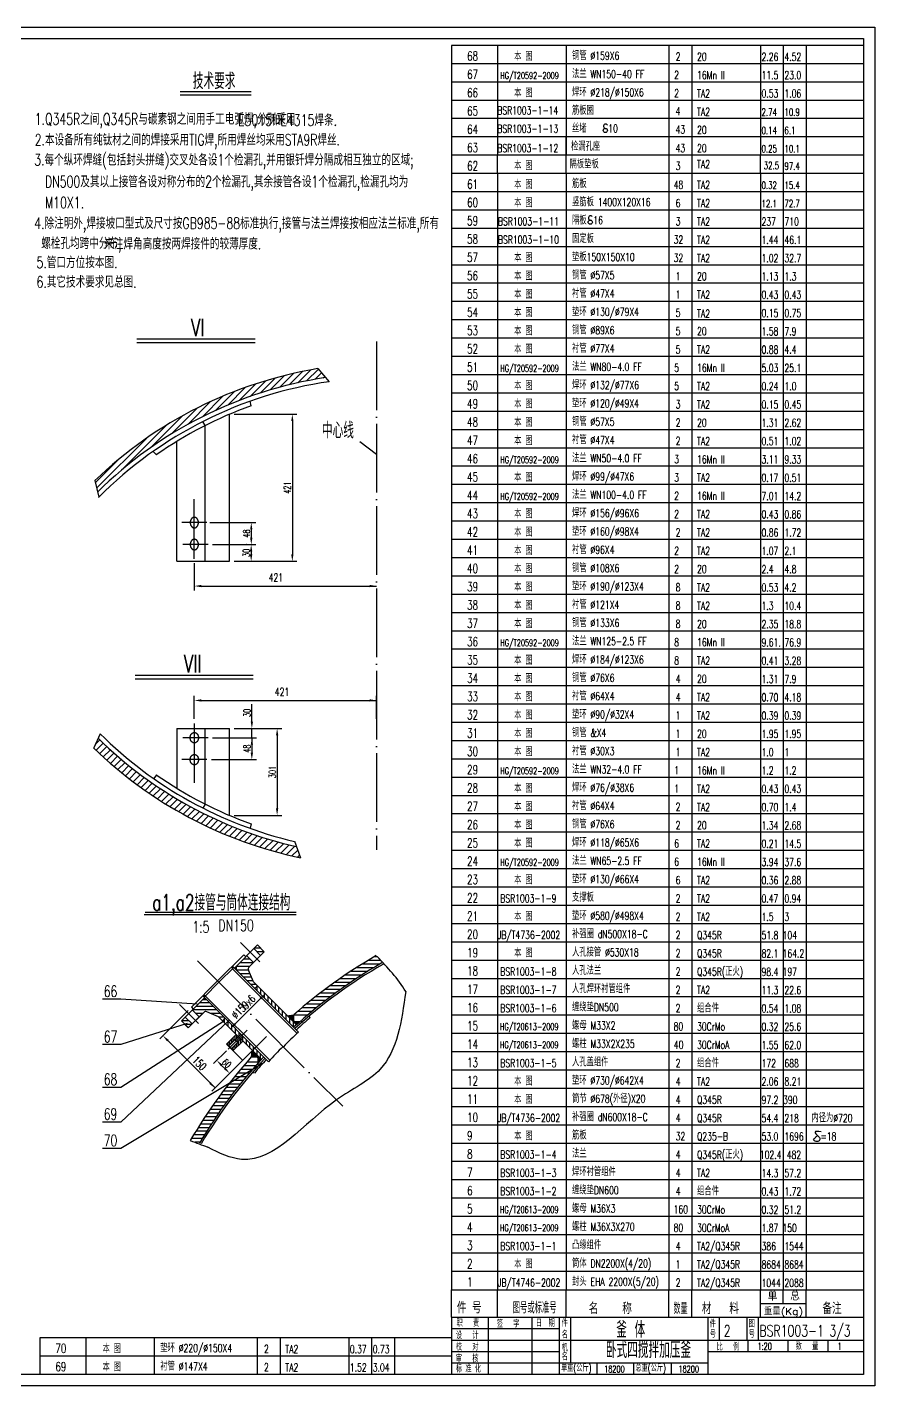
# Model space of a CAD drawing. Extents: x -54047 to 31317, y -2 to 11950.
# Drawn here: x 23905 to 31317, y 7 to 11887 of the extents above; entities that cross this region are included whole.
import ezdxf
from ezdxf.enums import TextEntityAlignment as Align

# ---------------------------------------------------------------- set-up
doc = ezdxf.new("R2010")
doc.units = 0
doc.header["$LTSCALE"] = 20
doc.linetypes.add('DASHDOT-M', pattern=[36, 30, -3, 0, -3])
doc.layers.get('0').update_dxf_attribs({"linetype": 'CONTINUOUS'})
for name, color, linetype in [('1轮廓实线层', 7, 'CONTINUOUS'), ('6文字层', 3, 'CONTINUOUS'), ('图框层', 7, 'CONTINUOUS')]:
    doc.layers.add(name, color=color, linetype=linetype)
doc.styles.add('BIAOZHU', font='ROMANS.shx', dxfattribs={"width": 0.7, "bigfont": 'HLFSD.shx'})
doc.styles.add('HZ', font='ROMANS.shx', dxfattribs={"width": 0.7, "height": 60, "bigfont": 'HLFSD.shx'})
doc.styles.add('PC_TEXTSTYLE', font='romans.shx', dxfattribs={"width": 0.8, "bigfont": 'hzfs.shx'})
doc.styles.add('ROMANS', font='ROMANS', dxfattribs={"width": 0.7, "height": 60})
pattern_1 = [(45, (-42354.121, -277.9224), (-5.9868224, 5.9868224), []), (135, (-42354.121, -277.9224), (-5.9868224, -5.9868224), [])]

# ---------------------------------------------------------------- blocks, each defined once
blk = doc.blocks.new('MLF')
blk.add_line((180, 8), (0, 8))
at = {"color": 4}
for p, q in [((0, 8), (0, 0)), ((20, 8), (20, 0)), ((50, 8), (50, 0)), ((95, 8), (95, 0)), ((105, 8), (105, 0)), ((135, 8), (135, 0)), ((145, 8), (145, 0)), ((155, 8), (155, 0))]:
    blk.add_line(p, q, dxfattribs=at)

msp = doc.modelspace()

# ---------------------------------------------------------------- hatches: boundary and pattern name
at = {"linetype": 'Continuous'}
h = msp.add_hatch(dxfattribs=at)
h.set_pattern_fill('ANSI31', scale=13.3333, style=0)
h.set_pattern_definition([(45, (-54480.67, 13156.484), (-29.934112, 29.934112), [])])
h.paths.add_polyline_path([(24498, 7923), (24520, 7822, -0.158932), (26516, 8823), (26447, 8901, 0.151188)])
h = msp.add_hatch(dxfattribs=at)
h.set_pattern_fill('ANSI31', scale=13.3333, style=0)
h.set_pattern_definition([(45, (-54480.67, 12724.48), (-29.934112, 29.934112), [])])
h.paths.add_polyline_path([(24525, 5670), (24487, 5585, 0.037395), (24910, 5232), (25065, 5232, -0.048405)])
h.paths.add_polyline_path([(25065, 5232), (24910, 5232, 0.103638), (26295, 4625), (26259, 4723, -0.090857)])
h = msp.add_hatch(dxfattribs=at)
h.set_pattern_fill('ANSI31', scale=9.999974, angle=315, style=0)
h.set_pattern_definition([(0, (-752.95, -2736.502), (1e-14, 31.749917), [])])
h.paths.add_polyline_path([(25947, 3770), (25979, 3803), (25920, 3862), (25887, 3830)])
h.paths.add_polyline_path([(25845, 3669), (25884, 3708), (25825, 3767), (25733, 3675), (25733, 3645), (25896, 3482), (25918, 3504), (25884, 3538), (25840, 3642, -0.306678)])
h.paths.add_polyline_path([(25475, 3277), (25579, 3233), (25613, 3199), (25635, 3221), (25473, 3384), (25442, 3384), (25350, 3292), (25409, 3233), (25449, 3272, -0.306678)])
h.paths.add_polyline_path([(25287, 3230), (25255, 3197), (25311, 3142), (25314, 3138), (25347, 3171)])
h = msp.add_hatch(dxfattribs=at)
h.set_pattern_fill('ANSI37', scale=2.66666, style=0)
h.set_pattern_definition(pattern_1)
h.paths.add_polyline_path([(26259, 3163, -0.002509), (26292, 3193), (26242, 3193), (26236, 3199), (26236, 3250), (26181, 3242)])
h = msp.add_hatch(dxfattribs=at)
h.set_pattern_fill('ANSI31', scale=4.999987, angle=-45, style=0)
h.set_pattern_definition([(270, (6323.527, -5712.944), (-15.874959, 2e-15), [])])
h.paths.add_polyline_path([(25790, 3022), (25705, 2937), (25691, 2951), (25747, 3008), (25742, 3013), (25770, 3042)])
h.paths.add_polyline_path([(25753, 3059), (25725, 3030), (25719, 3036), (25663, 2979), (25648, 2993), (25733, 3078)])
h = msp.add_hatch(dxfattribs=at)
h.set_pattern_fill('ANSI37', scale=2.66666, style=0)
h.set_pattern_definition(pattern_1)
h.paths.add_polyline_path([(25916, 2882), (25923, 2876), (25923, 2826, -0.002534), (25953, 2859), (25874, 2937), (25866, 2882)])

# ---------------------------------------------------------------- linework, layer by layer
at = {"color": 7, "linetype": 'Continuous'}
for p, q in [((14517, 11887), (31317, 11887)), ((31317, 11887), (31317, 7)), ((25244, 11295), (25865, 11295)), ((24865, 9129), (25898, 9129)), ((26447, 8901), (26547, 8787)), ((25715, 8502), (26264, 8502)), ((26224, 8442), (26224, 7277)), ((26813, 8265), (26961, 8154)), ((24498, 7923), (24531, 7776)), ((25503, 7555), (25905, 7555)), ((25865, 7495), (25865, 7423)), ((25527, 7363), (25905, 7363)), ((25825, 7363), (25824, 7363)), ((25864, 7303), (25864, 7277)), ((25367, 7199), (25367, 6960)), ((25715, 7217), (26264, 7217)), ((25893, 7217), (25904, 7217)), ((25427, 7000), (26961, 7000)), ((24849, 6188), (25881, 6188)), ((25367, 5838), (25367, 6040)), ((25427, 6000), (26961, 6000)), ((25870, 5814), (25870, 5967)), ((26961, 5838), (26961, 6040)), ((24543, 5709), (24487, 5585)), ((25715, 5754), (25910, 5754)), ((25715, 5754), (26131, 5754)), ((25870, 5674), (25870, 5754)), ((25527, 5674), (25910, 5674)), ((25870, 5674), (25870, 5524)), ((25870, 5614), (25870, 5542)), ((26091, 5694), (26091, 5055)), ((25517, 5482), (25910, 5482)), ((25715, 4995), (26131, 4995)), ((26242, 4768), (26295, 4625)), ((24929, 4129), (26258, 4129)), ((26836, 3696), (26991, 3696)), ((26888, 3728), (26989, 3728)), ((26941, 3760), (26966, 3760)), ((26643, 3569), (26786, 3569)), ((26689, 3601), (26835, 3601)), ((26737, 3633), (26885, 3633)), ((26786, 3664), (26937, 3664)), ((25917, 3460), (25917, 3503)), ((25949, 3429), (25949, 3474)), ((26511, 3474), (26647, 3474)), ((26554, 3506), (26692, 3506)), ((26598, 3537), (26738, 3537)), ((25392, 3344), (24725, 3387)), ((25945, 3393), (25724, 3172)), ((25980, 3397), (25980, 3442)), ((26012, 3365), (26012, 3410)), ((26044, 3333), (26044, 3379)), ((26076, 3302), (26076, 3347)), ((26350, 3347), (26477, 3347)), ((26389, 3379), (26518, 3379)), ((26429, 3410), (26560, 3410)), ((26470, 3442), (26603, 3442)), ((25313, 3289), (25064, 3041)), ((25631, 3180), (25631, 3217)), ((26107, 3270), (26107, 3315)), ((26139, 3238), (26139, 3283)), ((26171, 3206), (26171, 3252)), ((26181, 3242), (26236, 3250)), ((26203, 3175), (26203, 3220)), ((26236, 3199), (26236, 3250)), ((26238, 3252), (26361, 3252)), ((26275, 3283), (26399, 3283)), ((26312, 3315), (26438, 3315)), ((25670, 3202), (24725, 2312)), ((25631, 3199), (24725, 2616)), ((25303, 3176), (24725, 2990)), ((25663, 3149), (25663, 3194)), ((25695, 3117), (25695, 3162)), ((25726, 3085), (25726, 3130)), ((25758, 3064), (25758, 3099)), ((26234, 3143), (26234, 3188)), ((26236, 3199), (26242, 3193)), ((26242, 3193), (26292, 3193)), ((25549, 2612), (25135, 3026)), ((25997, 3060), (25519, 2582)), ((25719, 3036), (25663, 2979)), ((25747, 3008), (25691, 2951)), ((25790, 3022), (25790, 3061)), ((25822, 2990), (25822, 3035)), ((25828, 2992), (25828, 2984)), ((25853, 2958), (25853, 3003)), ((25885, 2926), (25885, 2972)), ((25648, 2937), (25535, 2824)), ((25866, 2882), (25874, 2937)), ((25916, 2882), (25866, 2882)), ((25916, 2882), (25923, 2876)), ((25917, 2895), (25917, 2940)), ((25923, 2876), (25923, 2826)), ((25947, 2864), (25947, 2910)), ((25963, 2825), (24725, 2081)), ((25606, 2809), (25634, 2782)), ((25761, 2824), (25648, 2711)), ((25746, 2744), (25851, 2744)), ((25773, 2775), (25878, 2775)), ((25800, 2807), (25906, 2807)), ((25829, 2840), (25923, 2840)), ((25645, 2617), (25746, 2617)), ((25670, 2648), (25772, 2648)), ((25695, 2680), (25798, 2680)), ((25720, 2712), (25824, 2712)), ((25574, 2521), (25673, 2521)), ((25597, 2553), (25697, 2553)), ((25621, 2585), (25722, 2585)), ((25485, 2394), (25582, 2394)), ((25507, 2426), (25604, 2426)), ((25529, 2458), (25627, 2458)), ((25551, 2490), (25650, 2490)), ((25402, 2267), (25497, 2267)), ((25422, 2299), (25518, 2299)), ((25443, 2331), (25539, 2331)), ((25464, 2363), (25560, 2363)), ((25344, 2172), (25438, 2172)), ((25363, 2204), (25457, 2204)), ((25371, 2140), (25418, 2140)), ((25383, 2236), (25477, 2236)), ((30317, 1487), (30317, 1327)), ((30517, 1487), (30517, 1327)), ((30717, 1487), (30717, 1327)), ((30317, 1327), (30317, 1167)), ((30517, 1327), (30517, 1167)), ((30717, 1327), (30717, 1167)), ((30317, 1167), (30317, 1007)), ((30517, 1167), (30517, 1007)), ((30717, 1167), (30717, 1007)), ((31317, 7), (14517, 7))]:
    msp.add_line(p, q, dxfattribs=at)
at = {"color": 4, "linetype": 'Continuous'}
for p, q in [((15017, 11787), (31217, 11787)), ((31217, 11787), (31217, 107)), ((25244, 11325), (25865, 11325)), ((24865, 9162), (25898, 9162)), ((25865, 8577), (25855, 8616)), ((25675, 7217), (25675, 8502)), ((25463, 7217), (25463, 8404)), ((25214, 7217), (25214, 8265)), ((25214, 7744), (25214, 8265)), ((25035, 8148), (25006, 8176)), ((25214, 7217), (25675, 7217)), ((24849, 6221), (25881, 6221)), ((25214, 5754), (25214, 5232)), ((25463, 5094), (25463, 5754)), ((25463, 5094), (25463, 5754)), ((25463, 5094), (25463, 5754)), ((25675, 4995), (25675, 5754)), ((25035, 5350), (25012, 5317)), ((25865, 4921), (25855, 4882)), ((24938, 4149), (26258, 4149)), ((25920, 3862), (25717, 3660)), ((25845, 3669), (25979, 3803)), ((25947, 3770), (25887, 3830)), ((25979, 3803), (25920, 3862)), ((25799, 3776), (25570, 3547)), ((25816, 3759), (25799, 3776)), ((25884, 3708), (25825, 3767)), ((25712, 3666), (25582, 3535)), ((26278, 3100), (25700, 3677)), ((25700, 3654), (25700, 3677)), ((26266, 3089), (25700, 3654)), ((25729, 3671), (25729, 3649)), ((25733, 3675), (25733, 3645)), ((25884, 3538), (25840, 3642)), ((25570, 3547), (25341, 3318)), ((25452, 3405), (25582, 3535)), ((26259, 3163), (25884, 3538)), ((25918, 3504), (25896, 3482)), ((24725, 3387), (24565, 3387)), ((25457, 3400), (25255, 3197)), ((25463, 3417), (25440, 3417)), ((26016, 2841), (25440, 3417)), ((25442, 3384), (25473, 3384)), ((25446, 3388), (25469, 3388)), ((26026, 2853), (25463, 3417)), ((25347, 3171), (25287, 3230)), ((25449, 3272), (25314, 3138)), ((25325, 3149), (25431, 3255)), ((25341, 3318), (25358, 3301)), ((25409, 3233), (25350, 3292)), ((25579, 3233), (25475, 3277)), ((25953, 2859), (25579, 3233)), ((25635, 3221), (25613, 3199)), ((26380, 3227), (26370, 3239)), ((25255, 3197), (25311, 3142)), ((25255, 3197), (25314, 3138)), ((26310, 3186), (26299, 3198)), ((24725, 2990), (24565, 2990)), ((25733, 3078), (25648, 2993)), ((25789, 2853), (25648, 2993)), ((25668, 2979), (25663, 2979)), ((25722, 3033), (25668, 2979)), ((25668, 2979), (25680, 2968)), ((25745, 3010), (25691, 2957)), ((25790, 3022), (25705, 2937)), ((25719, 3036), (25733, 3022)), ((25776, 3081), (25725, 3030)), ((25747, 3008), (25733, 3022)), ((25793, 3064), (25742, 3013)), ((25691, 2957), (25680, 2968)), ((25691, 2957), (25691, 2951)), ((25891, 2741), (25879, 2752)), ((25932, 2812), (25920, 2823)), ((24725, 2616), (24565, 2616)), ((24725, 2312), (24565, 2312)), ((24725, 2081), (24565, 2081)), ((31217, 107), (15017, 107))]:
    msp.add_line(p, q, dxfattribs=at)
at = {"color": 4}
for p, q in [((28017, 11247), (28017, 11087)), ((30317, 11247), (30317, 11087)), ((30517, 11247), (30517, 11087)), ((30717, 11247), (30717, 11087)), ((28017, 11087), (28017, 10927)), ((30317, 11087), (30317, 10927)), ((30517, 11087), (30517, 10927)), ((30717, 11087), (30717, 10927)), ((28616, 10927), (28616, 10767)), ((29516, 10927), (29516, 10767)), ((29716, 10927), (29716, 10767)), ((27617, 1807), (27617, 1647)), ((27617, 1487), (27617, 1167)), ((28017, 1487), (28017, 1327)), ((28617, 1487), (28617, 1327)), ((29517, 1487), (29517, 1327)), ((29717, 1487), (29717, 1327)), ((28017, 1327), (28017, 1167)), ((28617, 1327), (28617, 1167)), ((29517, 1327), (29517, 1167)), ((29717, 1327), (29717, 1167)), ((27617, 1167), (27617, 1007)), ((28017, 1167), (28017, 1007)), ((28617, 1167), (28617, 1007)), ((29517, 1167), (29517, 1007)), ((29717, 1167), (29717, 1007)), ((27617, 1007), (27617, 847)), ((28017, 1007), (28017, 847)), ((28617, 1007), (28617, 847)), ((29517, 1007), (29517, 847)), ((29717, 1007), (29717, 847)), ((30317, 1007), (30317, 847)), ((30517, 1007), (30517, 847)), ((30717, 1007), (30717, 847)), ((27617, 847), (31217, 847)), ((27617, 847), (31217, 847)), ((27617, 607), (27617, 847)), ((28017, 607), (28017, 847)), ((28617, 607), (28617, 847)), ((29517, 607), (29517, 847)), ((29717, 607), (29717, 847)), ((30317, 607), (30317, 847)), ((30517, 727), (30517, 847)), ((30717, 607), (30717, 847))]:
    msp.add_line(p, q, dxfattribs=at)
for p, q in [((31217, 10767), (27617, 10767)), ((31217, 1487), (27617, 1487)), ((31217, 1327), (27617, 1327)), ((31217, 1167), (27617, 1167)), ((31217, 1007), (27617, 1007)), ((30317, 727), (30717, 727))]:
    msp.add_line(p, q)
at = {"color": 1, "linetype": 'DASHDOT-M'}
for p, q in [((26961, 9138), (26961, 4693)), ((25367, 7239), (25367, 7759)), ((25477, 7555), (25257, 7555)), ((25487, 7363), (25267, 7363)), ((25367, 5798), (25367, 5279)), ((25487, 5674), (25267, 5674)), ((25477, 5482), (25257, 5482)), ((25941, 3714), (25772, 3882)), ((25395, 3722), (26666, 2451)), ((25403, 3176), (25238, 3342)), ((25829, 3118), (25663, 2951))]:
    msp.add_line(p, q, dxfattribs=at)
at = {"color": 4, "linetype": 'DASHDOT-M'}
for p, q in [((25463, 8404), (25442, 8438)), ((25214, 5754), (25675, 5754)), ((25463, 5094), (25442, 5059))]:
    msp.add_line(p, q, dxfattribs=at)
at = {"color": 7, "linetype": 'Continuous'}
for centre in [(28961, 10984), (28829, 10182)]:
    msp.add_circle(centre, 18.3, dxfattribs=at)
for centre in [(28963, 11021), (28831, 10219)]:
    msp.add_arc(centre, 18.3, 29.4183, 263.3046, dxfattribs=at)
at = {"color": 4, "linetype": 'Continuous'}
for centre, radius, start, end in [((27052, 5263), 3688, 99.4486, 133.8379), ((27052, 5263), 3600, 98.5748, 134.6973), ((27052, 5263), 3560, 98.1604, 135.1048), ((27052, 5263), 3520, 109.7228, 124.9698), ((27052, 8234), 3560, 225.1734, 256.8413), ((27052, 8234), 3688, 225.9186, 258.1525), ((27052, 8234), 3600, 225.4124, 257.2632), ((27052, 8234), 3520, 235.0302, 250.2772), ((29211, -121), 4496, 120.0724, 131.4362), ((29211, -121), 4416, 119.9617, 132.366), ((29211, -121), 4400, 119.9429, 132.3564), ((25862, 3652), 24, 135, 203.1986), ((25466, 3255), 24, 66.8014, 135), ((29227, -108), 4384, 130.4819, 132.5914), ((28213, 967), 2880, 132.221, 135.8831), ((29231, -115), 4368, 134.9969, 137.4111), ((29211, -121), 4496, 138.087, 149.6288), ((29211, -121), 4416, 137.1421, 149.3767), ((29211, -121), 4400, 137.1499, 149.3246), ((29226, -105), 4384, 137.4357, 139.5118)]:
    msp.add_arc(centre, radius, start, end, dxfattribs=at)
at = {"color": 4, "linetype": 'DASHDOT-M', "extrusion": (0, 0, -1)}
for centre in [(25367, 7555), (25367, 7363)]:
    msp.add_ellipse(centre, major_axis=(0, -46), ratio=0.782609, dxfattribs=at)
at = {"color": 4, "linetype": 'DASHDOT-M'}
for centre in [(25367, 5674), (25367, 5482)]:
    msp.add_ellipse(centre, major_axis=(0, 46), ratio=0.782609, dxfattribs=at)
at = {"color": 7, "linetype": 'Continuous'}
for points in [[(27216, 3454), (27147, 3569), (27057, 3664), (26966, 3760)], [(25332, 2152), (25383, 2132), (25433, 2113), (25484, 2094)]]:
    msp.add_open_spline(points, degree=3, dxfattribs=at)
msp.add_open_spline([(27216, 3454), (27179, 3196), (27119, 2769), (26440, 2467), (25993, 1852), (25585, 2041), (25484, 2094)], degree=3, knots=[0, 0, 0, 0, 535.525531, 886.191094, 1620.196911, 1859.564235, 1859.564235, 1859.564235, 1859.564235], dxfattribs=at)
msp.add_spline([(30847, 2228), (30795, 2225), (30815, 2196), (30837, 2171), (30830, 2150), (30803, 2143), (30782, 2159), (30795, 2176), (30815, 2196)], degree=3, dxfattribs=at)
for points in [[(26214, 8442), (26234, 8442), (26224, 8502)], [(25855, 7495), (25875, 7495), (25865, 7555)], [(25855, 7423), (25875, 7423), (25865, 7363)], [(25854, 7303), (25874, 7303), (25864, 7363)], [(25854, 7277), (25874, 7277), (25864, 7217)], [(26214, 7277), (26234, 7277), (26224, 7217)], [(25427, 7010), (25427, 6990), (25367, 7000)], [(26901, 7010), (26901, 6990), (26961, 7000)], [(25427, 6010), (25427, 5990), (25367, 6000)], [(26901, 6010), (26901, 5990), (26961, 6000)], [(25860, 5814), (25880, 5814), (25870, 5754)], [(26081, 5694), (26101, 5694), (26091, 5754)], [(25860, 5614), (25880, 5614), (25870, 5674)], [(25860, 5614), (25880, 5614), (25870, 5674)], [(25860, 5542), (25880, 5542), (25870, 5482)], [(26081, 5055), (26101, 5055), (26091, 4995)], [(25938, 3400), (25952, 3386), (25987, 3435)], [(25717, 3179), (25731, 3165), (25682, 3130)], [(25142, 3033), (25128, 3019), (25092, 3069)], [(25613, 2816), (25599, 2802), (25563, 2852)], [(25641, 2789), (25627, 2775), (25676, 2739)], [(25512, 2660), (25498, 2646), (25548, 2611)]]:
    msp.add_solid(points, dxfattribs=at)
at = {"layer": '1轮廓实线层', "color": 4, "linetype": 'Continuous', "ltscale": 5}
msp.add_line((27617, 607), (31217, 607), dxfattribs=at)
msp.add_line((27617, 607), (31217, 607), dxfattribs=at)
at = {"layer": '1轮廓实线层', "ltscale": 5}
for p, q in [((27617, 507), (28557, 507)), ((27617, 407), (31217, 407)), ((27617, 307), (28557, 307)), ((29857, 307), (31217, 307)), ((27617, 207), (29857, 207))]:
    msp.add_line(p, q, dxfattribs=at)
at = {"layer": '图框层', "color": 4, "linetype": 'Continuous', "ltscale": 5}
msp.add_line((27617, 607), (27617, 107), dxfattribs=at)
at = {"layer": '图框层', "color": 7, "ltscale": 5}
for p, q in [((27937, 607), (27937, 107)), ((28317, 607), (28317, 107)), ((28557, 607), (28557, 107)), ((28657, 607), (28657, 207)), ((29857, 607), (29857, 107)), ((29957, 607), (29957, 407)), ((30197, 607), (30197, 407)), ((30297, 607), (30297, 407)), ((30207, 407), (30207, 307)), ((30557, 407), (30557, 307)), ((30907, 407), (30907, 307)), ((28887, 207), (28887, 107)), ((29207, 207), (29207, 107)), ((29537, 207), (29537, 107))]:
    msp.add_line(p, q, dxfattribs=at)

# ---------------------------------------------------------------- block references
at = {"color": 4, "linetype": 'Continuous', "xscale": 19.99995, "yscale": 19.99995, "zscale": 19.99995}
for p in [(27617, 11567), (27617, 11407), (27617, 11247), (27617, 11087), (27617, 10927), (27617, 10767), (27616, 10607), (27617, 10447), (27617, 10287), (27617, 10127), (27617, 9967), (27617, 9967), (27617, 9807), (27617, 9647), (27617, 9487), (27617, 9327), (27617, 9167), (27617, 9007), (27617, 8847), (27617, 8687), (27617, 8527), (27617, 8367), (27617, 8207), (27617, 8047), (27617, 7887), (27617, 7727), (27617, 7567), (27617, 7407), (27617, 7247), (27617, 7087), (27617, 6927), (27617, 6767), (27617, 6607), (27617, 6447), (27617, 6287), (27617, 6127), (27617, 5967), (27617, 5807), (27617, 5647), (27617, 5487), (27617, 5327), (27617, 5167), (27617, 5007), (27617, 4847), (27617, 4687), (27617, 4527), (27617, 4367), (27617, 4207), (27617, 4047), (27617, 3887), (27617, 3727), (27617, 3567), (27617, 3407), (27617, 3247), (27617, 3087), (27617, 2927), (27617, 2767), (27617, 2607), (27617, 2447), (27617, 2287), (27617, 2127), (27617, 1967), (27617, 1807), (27617, 1647), (27617, 1487), (24017, 267), (24017, 107)]:
    msp.add_blockref('MLF', p, dxfattribs=at)

# ---------------------------------------------------------------- texts
at = {"color": 7, "linetype": 'Continuous', "width": 0.7}
for s, height, style, p in [('68', 80, 'HZ', (27752, 11594)), ('本 图', 70, 'HZ', (28164, 11594)), ('钢管 %%C159X6', 70, 'HZ', (28670, 11602)), ('2', 70, 'HZ', (29576, 11594)), ('20', 70, 'HZ', (29763, 11593)), ('2.26', 70, 'HZ', (30327, 11592)), ('4.52', 70, 'HZ', (30527, 11592)), ('67', 80, 'HZ', (27752, 11434)), ('HG/T20592-2009', 59.5, 'HZ', (28042, 11434)), ('法兰 WN150-40 FF', 70, 'HZ', (28670, 11442)), ('2', 70, 'HZ', (29563, 11434)), ('16Mn II', 70, 'HZ', (29763, 11433)), ('11.5', 70, 'HZ', (30327, 11432)), ('23.0', 70, 'HZ', (30527, 11432)), ('66', 80, 'HZ', (27752, 11274)), ('本 图', 70, 'HZ', (28164, 11274)), ('焊环 %%C218/%%C150X6', 70, 'HZ', (28670, 11282)), ('2', 70, 'HZ', (29563, 11274)), ('TA2', 70, 'HZ', (29763, 11273)), ('0.53', 70, 'HZ', (30327, 11272)), ('1.06', 70, 'HZ', (30527, 11272)), ('65', 80, 'HZ', (27752, 11114)), ('BSR1003-1-14', 70, 'HZ', (28016, 11124)), ('筋板圈', 70, 'HZ', (28669, 11122)), ('4', 70, 'HZ', (29575, 11118)), ('TA2', 70, 'HZ', (29763, 11113)), ('2.74', 64, 'ROMANS', (30327, 11112)), ('10.9', 64, 'ROMANS', (30527, 11112)), ('1.Q345R之间,Q345R与碳素钢之间用手工电弧焊,分别采用', 100, 'HZ', (23971, 11034)), ('E5015', 100, 'HZ', (25749, 11024)), ('  和E4315焊条.', 100, 'HZ', (25940, 11024)), ('2.本设备所有纯钛材之间的焊接采用TIG焊,所用焊丝均采用STA9R焊丝.', 100, 'HZ', (23971, 10852)), ('64', 80, 'HZ', (27752, 10954)), ('BSR1003-1-13', 70, 'HZ', (28016, 10964)), ('丝堵', 70, 'HZ', (28669, 10966)), ('10', 70, 'HZ', (28987, 10966)), ('43', 70, 'HZ', (29575, 10958)), ('20', 70, 'HZ', (29763, 10953)), ('0.14', 64, 'ROMANS', (30327, 10952)), ('6.1', 64, 'ROMANS', (30527, 10952)), ('63', 80, 'HZ', (27752, 10794)), ('BSR1003-1-12', 70, 'HZ', (28016, 10794)), ('检漏孔座', 70, 'HZ', (28661, 10808)), ('43', 70, 'HZ', (29575, 10794)), ('20', 70, 'HZ', (29763, 10793)), ('0.25', 64, 'ROMANS', (30327, 10792)), ('10.1', 64, 'ROMANS', (30527, 10792)), ('3.每个纵环焊缝(包括封头拼缝)交叉处各设1个检漏孔,并用银钎焊分隔成相互独立的区域;', 100, 'HZ', (23967, 10677)), ('62', 80, 'HZ', (27752, 10634)), ('本 图', 70, 'HZ', (28164, 10638)), ('隔板垫板', 70, 'HZ', (28648, 10653)), ('3', 70, 'HZ', (29576, 10638)), ('TA2', 70, 'HZ', (29763, 10654)), ('32.5', 64, 'ROMANS', (30346, 10645)), ('97.4', 64, 'ROMANS', (30527, 10640)), ('DN500及其以上接管各设对称分布的2个检漏孔,其余接管各设1个检漏孔,检漏孔均为', 100, 'HZ', (24061, 10486)), ('61', 80, 'HZ', (27752, 10474)), ('本 图', 70, 'HZ', (28164, 10474)), ('筋板', 70, 'HZ', (28670, 10482)), ('48', 70, 'HZ', (29558, 10474)), ('TA2', 70, 'HZ', (29763, 10473)), ('0.32', 64, 'ROMANS', (30327, 10472)), ('15.4', 64, 'ROMANS', (30527, 10472)), ('M10X1.', 100, 'HZ', (24061, 10303)), ('60', 80, 'HZ', (27752, 10314)), ('本 图', 70, 'HZ', (28164, 10314)), ('竖筋板 1400X120X16', 70, 'HZ', (28670, 10322)), ('6', 70, 'HZ', (29576, 10314)), ('TA2', 70, 'HZ', (29763, 10313)), ('12.1', 64, 'ROMANS', (30327, 10312)), ('72.7', 64, 'ROMANS', (30527, 10312)), (' 4.除注明外,焊接坡口型式及尺寸按GB985-88标准执行,接管与法兰焊接按相应法兰标准,所有', 100, 'HZ', (23919, 10123)), ('59', 80, 'HZ', (27752, 10154)), ('BSR1003-1-11', 70, 'HZ', (28022, 10154)), ('隔板', 70, 'HZ', (28670, 10162)), ('16', 70, 'HZ', (28856, 10164)), ('3', 70, 'HZ', (29576, 10154)), ('TA2', 70, 'HZ', (29763, 10153)), ('237', 70, 'HZ', (30327, 10152)), ('710', 70, 'HZ', (30527, 10152)), ('   螺栓孔均跨中分布,', 100, 'HZ', (23872, 9948)), ('未注焊角高度按两焊接件的较薄厚度.', 100, 'HZ', (24579, 9943)), ('58', 80, 'HZ', (27752, 9994)), ('BSR1003-1-10', 70, 'HZ', (28022, 9994)), ('固定板', 70, 'HZ', (28670, 10002)), ('32', 70, 'HZ', (29558, 9994)), ('TA2', 70, 'HZ', (29763, 9993)), ('1.44', 70, 'HZ', (30327, 9992)), ('46.1', 70, 'HZ', (30527, 9992)), ('5.管口方位按本图.', 100, 'HZ', (23987, 9780)), ('57', 80, 'HZ', (27752, 9834)), ('本 图', 70, 'HZ', (28164, 9834)), ('垫板150X150X10', 70, 'HZ', (28670, 9842)), ('32', 70, 'HZ', (29558, 9834)), ('TA2', 70, 'HZ', (29763, 9833)), ('1.02', 70, 'HZ', (30327, 9832)), ('32.7', 70, 'HZ', (30527, 9832)), ('56', 80, 'HZ', (27752, 9674)), ('本 图', 70, 'HZ', (28164, 9674)), ('钢管 %%C57X5', 70, 'HZ', (28670, 9682)), ('1', 70, 'HZ', (29576, 9674)), ('20', 70, 'HZ', (29763, 9673)), ('1.13', 70, 'HZ', (30327, 9672)), ('1.3', 70, 'HZ', (30527, 9672)), ('6.其它技术要求见总图.', 100, 'HZ', (23987, 9610)), ('55', 80, 'HZ', (27752, 9514)), ('本 图', 70, 'HZ', (28164, 9514)), ('衬管 %%C47X4', 70, 'HZ', (28670, 9522)), ('1', 70, 'HZ', (29576, 9514)), ('TA2', 70, 'HZ', (29763, 9513)), ('0.43', 70, 'HZ', (30327, 9512)), ('0.43', 70, 'HZ', (30527, 9512)), ('54', 80, 'HZ', (27752, 9354)), ('本 图', 70, 'HZ', (28164, 9354)), ('垫环 %%C130/%%C79X4', 70, 'HZ', (28670, 9362)), ('5', 70, 'HZ', (29576, 9354)), ('TA2', 70, 'HZ', (29763, 9347)), ('0.15', 70, 'HZ', (30327, 9352)), ('0.75', 70, 'HZ', (30527, 9352)), ('53', 80, 'HZ', (27752, 9194)), ('本 图', 70, 'HZ', (28164, 9194)), ('钢管 %%C89X6', 70, 'HZ', (28670, 9202)), ('5', 70, 'HZ', (29576, 9194)), ('20', 70, 'HZ', (29763, 9193)), ('1.58', 70, 'HZ', (30327, 9192)), ('7.9', 70, 'HZ', (30527, 9192)), ('52', 80, 'HZ', (27752, 9034)), ('本 图', 70, 'HZ', (28164, 9034)), ('衬管 %%C77X4', 70, 'HZ', (28670, 9042)), ('5', 70, 'HZ', (29576, 9034)), ('TA2', 70, 'HZ', (29763, 9033)), ('0.88', 70, 'HZ', (30327, 9032)), ('4.4', 70, 'HZ', (30527, 9032)), ('51', 80, 'HZ', (27752, 8874)), ('HG/T20592-2009', 59.5, 'HZ', (28042, 8874)), ('法兰 WN80-4.0 FF', 70, 'HZ', (28670, 8882)), ('5', 70, 'HZ', (29563, 8874)), ('16Mn II', 70, 'HZ', (29763, 8873)), ('5.03', 70, 'HZ', (30327, 8872)), ('25.1', 70, 'HZ', (30527, 8872)), ('50', 80, 'HZ', (27752, 8714)), ('本 图', 70, 'HZ', (28164, 8714)), ('焊环 %%C132/%%C77X6', 70, 'HZ', (28670, 8722)), ('5', 70, 'HZ', (29563, 8714)), ('TA2', 70, 'HZ', (29763, 8713)), ('0.24', 70, 'HZ', (30327, 8712)), ('1.0', 70, 'HZ', (30527, 8712)), ('49', 80, 'HZ', (27752, 8554)), ('本 图', 70, 'HZ', (28164, 8554)), ('垫环 %%C120/%%C49X4', 70, 'HZ', (28670, 8562)), ('3', 70, 'HZ', (29576, 8554)), ('TA2', 70, 'HZ', (29763, 8553)), ('0.15', 70, 'HZ', (30327, 8552)), ('0.45', 70, 'HZ', (30527, 8552)), ('中心线', 140, 'HZ', (26483, 8291)), ('48', 80, 'HZ', (27752, 8394)), ('本 图', 70, 'HZ', (28164, 8394)), ('钢管 %%C57X5', 70, 'HZ', (28670, 8402)), ('2', 70, 'HZ', (29576, 8394)), ('20', 70, 'HZ', (29763, 8393)), ('1.31', 70, 'HZ', (30327, 8392)), ('2.62', 70, 'HZ', (30527, 8392)), ('衬管 %%C47X4', 70, 'HZ', (28670, 8242)), ('47', 80, 'HZ', (27752, 8234)), ('本 图', 70, 'HZ', (28164, 8234)), ('2', 70, 'HZ', (29576, 8234)), ('TA2', 70, 'HZ', (29763, 8233)), ('0.51', 70, 'HZ', (30327, 8232)), ('1.02', 70, 'HZ', (30527, 8232)), ('46', 80, 'HZ', (27752, 8074)), ('HG/T20592-2009', 59.5, 'HZ', (28042, 8074)), ('法兰 WN50-4.0 FF', 70, 'HZ', (28670, 8082)), ('3', 70, 'HZ', (29563, 8074)), ('16Mn II', 70, 'HZ', (29763, 8073)), ('3.11', 70, 'HZ', (30327, 8072)), ('9.33', 70, 'HZ', (30527, 8072)), ('45', 80, 'HZ', (27752, 7914)), ('本 图', 70, 'HZ', (28164, 7914)), ('焊环 %%C99/%%C47X6', 70, 'HZ', (28670, 7922)), ('3', 70, 'HZ', (29563, 7914)), ('TA2', 70, 'HZ', (29763, 7913)), ('0.17', 70, 'HZ', (30327, 7912)), ('0.51', 70, 'HZ', (30527, 7912)), ('44', 80, 'HZ', (27752, 7754)), ('HG/T20592-2009', 59.5, 'HZ', (28042, 7754)), ('法兰 WN100-4.0 FF', 70, 'HZ', (28670, 7762)), ('2', 70, 'HZ', (29563, 7754)), ('16Mn II', 70, 'HZ', (29763, 7753)), ('7.01', 70, 'HZ', (30327, 7752)), ('14.2', 70, 'HZ', (30527, 7752)), ('43', 80, 'HZ', (27752, 7594)), ('本 图', 70, 'HZ', (28164, 7594)), ('焊环 %%C156/%%C96X6', 70, 'HZ', (28670, 7602)), ('2', 70, 'HZ', (29563, 7594)), ('TA2', 70, 'HZ', (29763, 7593)), ('0.43', 70, 'HZ', (30327, 7592)), ('0.86', 70, 'HZ', (30527, 7592)), ('42', 80, 'HZ', (27752, 7434)), ('本 图', 70, 'HZ', (28164, 7434)), ('垫环 %%C160/%%C98X4', 70, 'HZ', (28670, 7442)), ('2', 70, 'HZ', (29576, 7434)), ('TA2', 70, 'HZ', (29763, 7433)), ('0.86', 70, 'HZ', (30327, 7432)), ('1.72', 70, 'HZ', (30527, 7432)), ('41', 80, 'HZ', (27752, 7274)), ('本 图', 70, 'HZ', (28164, 7274)), ('衬管 %%C96X4', 70, 'HZ', (28670, 7282)), ('2', 70, 'HZ', (29563, 7274)), ('TA2', 70, 'HZ', (29763, 7273)), ('1.07', 70, 'HZ', (30327, 7272)), ('2.1', 70, 'HZ', (30527, 7272)), ('40', 80, 'HZ', (27752, 7114)), ('本 图', 70, 'HZ', (28164, 7114)), ('钢管 %%C108X6', 70, 'HZ', (28670, 7122)), ('2', 70, 'HZ', (29563, 7114)), ('20', 70, 'HZ', (29763, 7113)), ('2.4', 70, 'HZ', (30327, 7112)), ('4.8', 70, 'HZ', (30527, 7112)), ('39', 80, 'HZ', (27752, 6954)), ('本 图', 70, 'HZ', (28164, 6954)), ('垫环 %%C190/%%C123X4', 70, 'HZ', (28670, 6962)), ('8', 70, 'HZ', (29576, 6954)), ('TA2', 70, 'HZ', (29763, 6953)), ('0.53', 70, 'HZ', (30327, 6952)), ('4.2', 70, 'HZ', (30527, 6952)), ('38', 80, 'HZ', (27752, 6794)), ('本 图', 70, 'HZ', (28164, 6794)), ('衬管 %%C121X4', 70, 'HZ', (28670, 6802)), ('8', 70, 'HZ', (29576, 6794)), ('TA2', 70, 'HZ', (29763, 6793)), ('1.3', 70, 'HZ', (30327, 6792)), ('10.4', 70, 'HZ', (30527, 6792)), ('37', 80, 'HZ', (27752, 6634)), ('本 图', 70, 'HZ', (28164, 6634)), ('钢管 %%C133X6', 70, 'HZ', (28670, 6642)), ('8', 70, 'HZ', (29576, 6634)), ('20', 70, 'HZ', (29763, 6633)), ('2.35', 70, 'HZ', (30327, 6632)), ('18.8', 70, 'HZ', (30527, 6632)), ('36', 80, 'HZ', (27752, 6474)), ('HG/T20592-2009', 59.5, 'HZ', (28042, 6474)), ('法兰 WN125-2.5 FF', 70, 'HZ', (28670, 6482)), ('8', 70, 'HZ', (29563, 6474)), ('16Mn II', 70, 'HZ', (29763, 6473)), ('9.61.', 70, 'HZ', (30327, 6472)), ('76.9', 70, 'HZ', (30527, 6472)), ('35', 80, 'HZ', (27752, 6314)), ('本 图', 70, 'HZ', (28164, 6314)), ('焊环 %%C184/%%C123X6', 70, 'HZ', (28670, 6322)), ('8', 70, 'HZ', (29563, 6314)), ('TA2', 70, 'HZ', (29763, 6313)), ('0.41', 70, 'HZ', (30327, 6312)), ('3.28', 70, 'HZ', (30527, 6312)), ('34', 80, 'HZ', (27752, 6154)), ('本 图', 70, 'HZ', (28164, 6154)), ('钢管 %%C76X6', 70, 'HZ', (28670, 6162)), ('4', 70, 'HZ', (29576, 6154)), ('20', 70, 'HZ', (29763, 6153)), ('1.31', 70, 'HZ', (30327, 6152)), ('7.9', 70, 'HZ', (30527, 6152)), ('33', 80, 'HZ', (27752, 5994)), ('本 图', 70, 'HZ', (28164, 5994)), ('衬管 %%C64X4', 70, 'HZ', (28670, 6002)), ('4', 70, 'HZ', (29576, 5994)), ('TA2', 70, 'HZ', (29763, 5993)), ('0.70', 70, 'HZ', (30327, 5992)), ('4.18', 70, 'HZ', (30527, 5992)), ('32', 80, 'HZ', (27752, 5834)), ('本 图', 70, 'HZ', (28164, 5834)), ('垫环 %%C90/%%C32X4', 70, 'HZ', (28670, 5842)), ('1', 70, 'HZ', (29576, 5834)), ('TA2', 70, 'HZ', (29763, 5833)), ('0.39', 70, 'HZ', (30327, 5832)), ('0.39', 70, 'HZ', (30527, 5832)), ('31', 80, 'HZ', (27752, 5674)), ('本 图', 70, 'HZ', (28164, 5674)), ('钢管 %%38X4', 70, 'HZ', (28670, 5682)), ('1', 70, 'HZ', (29576, 5674)), ('20', 70, 'HZ', (29763, 5673)), ('1.95', 70, 'HZ', (30327, 5672)), ('1.95', 70, 'HZ', (30527, 5672)), ('30', 80, 'HZ', (27752, 5514)), ('本 图', 70, 'HZ', (28164, 5514)), ('衬管 %%C30X3', 70, 'HZ', (28670, 5522)), ('1', 70, 'HZ', (29576, 5514)), ('TA2', 70, 'HZ', (29763, 5513)), ('1.0', 70, 'HZ', (30327, 5512)), ('1', 70, 'HZ', (30527, 5512)), ('29', 80, 'HZ', (27752, 5354)), ('HG/T20592-2009', 59.5, 'HZ', (28042, 5354)), ('法兰 WN32-4.0 FF', 70, 'HZ', (28670, 5362)), ('1', 70, 'HZ', (29563, 5354)), ('16Mn II', 70, 'HZ', (29763, 5353)), ('1.2', 70, 'HZ', (30327, 5352)), ('1.2', 70, 'HZ', (30527, 5352)), ('28', 80, 'HZ', (27752, 5194)), ('本 图', 70, 'HZ', (28164, 5194)), ('焊环 %%C76/%%C38X6', 70, 'HZ', (28670, 5202)), ('1', 70, 'HZ', (29563, 5194)), ('TA2', 70, 'HZ', (29763, 5193)), ('0.43', 70, 'HZ', (30327, 5192)), ('0.43', 70, 'HZ', (30527, 5192)), ('27', 80, 'HZ', (27752, 5034)), ('本 图', 70, 'HZ', (28164, 5034)), ('衬管 %%C64X4', 70, 'HZ', (28670, 5042)), ('2', 70, 'HZ', (29576, 5034)), ('TA2', 70, 'HZ', (29763, 5033)), ('0.70', 70, 'HZ', (30327, 5032)), ('1.4', 70, 'HZ', (30527, 5032)), ('26', 80, 'HZ', (27752, 4874)), ('本 图', 70, 'HZ', (28164, 4874)), ('钢管 %%C76X6', 70, 'HZ', (28670, 4882)), ('2', 70, 'HZ', (29576, 4874)), ('20', 70, 'HZ', (29763, 4873)), ('1.34', 70, 'HZ', (30327, 4872)), ('2.68', 70, 'HZ', (30527, 4872)), ('25', 80, 'HZ', (27752, 4714)), ('本 图', 70, 'HZ', (28164, 4714)), ('焊环 %%C118/%%C65X6', 70, 'HZ', (28670, 4722)), ('6', 70, 'HZ', (29563, 4714)), ('TA2', 70, 'HZ', (29763, 4713)), ('0.21', 70, 'HZ', (30327, 4712)), ('14.5', 70, 'HZ', (30527, 4712)), ('24', 80, 'HZ', (27752, 4554)), ('法兰 WN65-2.5 FF', 70, 'HZ', (28670, 4562)), ('HG/T20592-2009', 59.5, 'HZ', (28042, 4554)), ('6', 70, 'HZ', (29563, 4554)), ('16Mn II', 70, 'HZ', (29763, 4553)), ('3.94', 70, 'HZ', (30327, 4552)), ('37.6', 70, 'HZ', (30527, 4552)), ('23', 80, 'HZ', (27752, 4394)), ('本 图', 70, 'HZ', (28164, 4394)), ('垫环 %%C130/%%C66X4', 70, 'HZ', (28670, 4402)), ('6', 70, 'HZ', (29576, 4394)), ('TA2', 70, 'HZ', (29763, 4393)), ('0.36', 70, 'HZ', (30327, 4392)), ('2.88', 70, 'HZ', (30527, 4392)), ('22', 80, 'HZ', (27752, 4234)), ('BSR1003-1-9', 70, 'HZ', (28042, 4234)), ('支撑板', 70, 'HZ', (28670, 4242)), ('2', 70, 'HZ', (29576, 4234)), ('TA2', 70, 'HZ', (29763, 4233)), ('0.47', 70, 'HZ', (30327, 4232)), ('0.94', 70, 'HZ', (30527, 4232)), ('垫环 %%C580/%%C498X4', 70, 'HZ', (28670, 4082)), ('1:5', 100, 'HZ', (25349, 3970)), ('DN150', 100, 'HZ', (25578, 3982)), ('21', 80, 'HZ', (27752, 4074)), ('本 图', 70, 'HZ', (28164, 4074)), ('2', 70, 'HZ', (29576, 4074)), ('TA2', 70, 'HZ', (29763, 4073)), ('1.5', 70, 'HZ', (30327, 4072)), ('3', 70, 'HZ', (30527, 4072)), ('20', 80, 'HZ', (27752, 3914)), ('JB/T4736-2002', 70, 'HZ', (28018, 3914)), ('补强圈 dN500X18-C', 70, 'HZ', (28670, 3922)), ('2', 70, 'HZ', (29576, 3914)), ('Q345R', 70, 'HZ', (29763, 3913)), ('51.8', 70, 'HZ', (30327, 3912)), ('104', 70, 'HZ', (30511, 3912)), ('19', 80, 'HZ', (27752, 3754)), ('本 图', 70, 'HZ', (28164, 3754)), ('人孔接管 %%c530X18', 70, 'HZ', (28670, 3762)), ('2', 70, 'HZ', (29576, 3754)), ('Q345R', 70, 'HZ', (29763, 3753)), ('82.1', 70, 'HZ', (30327, 3752)), ('164.2', 70, 'HZ', (30511, 3752)), ('18', 80, 'HZ', (27752, 3594)), ('BSR1003-1-8', 70, 'HZ', (28042, 3594)), ('人孔法兰', 70, 'HZ', (28670, 3602)), ('2', 70, 'HZ', (29576, 3594)), ('Q345R(正火)', 70, 'HZ', (29763, 3593)), ('98.4', 70, 'HZ', (30327, 3592)), ('197', 70, 'HZ', (30511, 3592)), ('17', 80, 'HZ', (27752, 3434)), ('BSR1003-1-7', 70, 'HZ', (28042, 3434)), ('人孔焊环衬管组件', 70, 'HZ', (28670, 3442)), ('2', 70, 'HZ', (29576, 3434)), ('TA2', 70, 'HZ', (29763, 3433)), ('11.3', 70, 'HZ', (30327, 3432)), ('22.6', 70, 'HZ', (30527, 3432)), ('16', 80, 'HZ', (27752, 3274)), ('BSR1003-1-6', 70, 'HZ', (28042, 3274)), ('缠绕垫DN500', 70, 'HZ', (28670, 3282)), ('2', 70, 'HZ', (29576, 3274)), ('组合件', 70, 'HZ', (29763, 3273)), ('0.54', 70, 'HZ', (30327, 3272)), ('1.08', 70, 'HZ', (30527, 3272)), ('15', 80, 'HZ', (27752, 3114)), ('HG/T20613-2009', 59.5, 'HZ', (28039, 3118)), ('螺母 M33X2', 70, 'HZ', (28670, 3122)), ('80', 70, 'HZ', (29558, 3114)), ('30CrMo', 70, 'HZ', (29763, 3113)), ('0.32', 70, 'HZ', (30327, 3112)), ('25.6', 70, 'HZ', (30527, 3112)), ('14', 80, 'HZ', (27752, 2954)), ('HG/T20613-2009', 59.5, 'HZ', (28039, 2958)), ('螺柱 M33X2X235', 70, 'HZ', (28670, 2962)), ('40', 70, 'HZ', (29560, 2954)), ('30CrMoA', 70, 'HZ', (29763, 2953)), ('1.55', 70, 'HZ', (30327, 2952)), ('62.0', 70, 'HZ', (30527, 2952)), ('13', 80, 'HZ', (27752, 2794)), ('BSR1003-1-5', 70, 'HZ', (28042, 2794)), ('人孔盖组件', 70, 'HZ', (28670, 2802)), ('2', 70, 'HZ', (29576, 2794)), ('组合件', 70, 'HZ', (29763, 2793)), ('172', 70, 'HZ', (30327, 2792)), ('688', 70, 'HZ', (30527, 2792)), ('12', 80, 'HZ', (27752, 2634)), ('本 图', 70, 'HZ', (28164, 2634)), ('垫环 %%C730/%%C642X4', 70, 'HZ', (28670, 2642)), ('4', 70, 'HZ', (29576, 2634)), ('TA2', 70, 'HZ', (29763, 2633)), ('2.06', 70, 'HZ', (30327, 2632)), ('8.21', 70, 'HZ', (30527, 2632)), ('11', 80, 'HZ', (27752, 2474)), ('本 图', 70, 'HZ', (28164, 2474)), ('筒节 %%C678(外径)X20', 70, 'HZ', (28670, 2482)), ('4', 70, 'HZ', (29576, 2474)), ('Q345R', 70, 'HZ', (29763, 2473)), ('97.2', 70, 'HZ', (30327, 2472)), ('390', 70, 'HZ', (30515, 2472)), ('10', 80, 'HZ', (27752, 2314)), ('JB/T4736-2002', 70, 'HZ', (28018, 2314)), ('补强圈 dN600X18-C', 70, 'HZ', (28670, 2322)), ('4', 70, 'HZ', (29576, 2314)), ('Q345R', 70, 'HZ', (29763, 2313)), ('54.4', 70, 'HZ', (30327, 2312)), ('218', 70, 'HZ', (30527, 2312)), ('内径为%%C720', 70, 'HZ', (30763, 2313)), ('9', 80, 'HZ', (27752, 2154)), ('本 图', 70, 'HZ', (28164, 2154)), ('筋板', 70, 'HZ', (28670, 2162)), ('32', 70, 'HZ', (29576, 2154)), ('Q235-B', 70, 'HZ', (29763, 2153)), ('53.0', 70, 'HZ', (30327, 2152)), ('1696', 70, 'HZ', (30527, 2152)), ('=18', 70, 'HZ', (30842, 2153)), ('8', 80, 'HZ', (27752, 1994)), ('BSR1003-1-4', 70, 'HZ', (28042, 1994)), ('法兰', 70, 'HZ', (28670, 2002)), ('4', 70, 'HZ', (29576, 1994)), ('Q345R(正火)', 70, 'HZ', (29763, 1993)), ('102.4', 70, 'HZ', (30312, 1992)), ('482', 70, 'HZ', (30547, 1992)), ('7', 80, 'HZ', (27752, 1834)), ('BSR1003-1-3', 70, 'HZ', (28042, 1834)), ('焊环衬管组件', 70, 'HZ', (28670, 1842)), ('4', 70, 'HZ', (29576, 1834)), ('TA2', 70, 'HZ', (29763, 1833)), ('14.3', 70, 'HZ', (30327, 1832)), ('57.2', 70, 'HZ', (30527, 1832)), ('6', 80, 'HZ', (27752, 1674)), ('BSR1003-1-2', 70, 'HZ', (28042, 1674)), ('缠绕垫DN600', 70, 'HZ', (28670, 1682)), ('4', 70, 'HZ', (29576, 1674)), ('组合件', 70, 'HZ', (29763, 1673)), ('0.43', 70, 'HZ', (30327, 1672)), ('1.72', 70, 'HZ', (30527, 1672)), ('5', 80, 'HZ', (27752, 1514)), ('HG/T20613-2009', 59.5, 'HZ', (28039, 1518)), ('螺母 M36X3', 70, 'HZ', (28670, 1522)), ('160', 70, 'HZ', (29558, 1514)), ('30CrMo', 70, 'HZ', (29763, 1513)), ('0.32', 70, 'HZ', (30327, 1512)), ('51.2', 70, 'HZ', (30527, 1512)), ('4', 80, 'HZ', (27752, 1354)), ('HG/T20613-2009', 59.5, 'HZ', (28039, 1358)), ('螺柱 M36X3X270', 70, 'HZ', (28670, 1362)), ('80', 70, 'HZ', (29558, 1354)), ('30CrMoA', 70, 'HZ', (29763, 1353)), ('1.87', 70, 'HZ', (30327, 1352)), ('150', 70, 'HZ', (30509, 1352)), ('3', 80, 'HZ', (27752, 1194)), ('BSR1003-1-1', 70, 'HZ', (28042, 1194)), ('凸缘组件', 70, 'HZ', (28670, 1202)), ('4', 70, 'HZ', (29576, 1194)), ('TA2/Q345R', 70, 'HZ', (29763, 1193)), ('386', 70, 'HZ', (30327, 1192)), ('1544', 70, 'HZ', (30527, 1192)), ('2', 80, 'HZ', (27752, 1034)), ('本 图', 70, 'HZ', (28164, 1034)), ('筒体 DN2200X(4/20)', 70, 'HZ', (28670, 1042)), ('1', 70, 'HZ', (29576, 1034)), ('TA2/Q345R', 70, 'HZ', (29763, 1033)), ('8684', 70, 'HZ', (30327, 1032)), ('8684', 70, 'HZ', (30527, 1032)), ('1', 80, 'HZ', (27752, 874)), ('JB/T4746-2002', 70, 'HZ', (28019, 874)), ('封头 EHA 2200X(5/20)', 70, 'HZ', (28670, 882)), ('TA2/Q345R', 70, 'HZ', (29763, 873)), ('2', 70, 'HZ', (29576, 874)), ('1044', 70, 'HZ', (30327, 872)), ('2088', 70, 'HZ', (30527, 872)), ('釜 体', 140, 'HZ', (29056, 428)), ('2', 100, 'HZ', (29996, 437)), ('BSR1003-1 3/3', 100, 'HZ', (30308, 438)), ('70', 80, 'HZ', (24152, 294)), ('本 图', 70, 'HZ', (24564, 294)), ('垫环 %%C220/%%C150X4', 70, 'HZ', (25070, 302)), ('2', 70, 'HZ', (25976, 294)), ('TA2', 70, 'HZ', (26163, 293)), ('0.37', 70, 'HZ', (26727, 292)), ('0.73', 70, 'HZ', (26927, 292)), ('卧式四搅拌加压釜', 140, 'HZ', (28966, 250)), ('1:20', 60, 'HZ', (30291, 323)), ('1', 60, 'HZ', (30991, 323)), ('69', 80, 'HZ', (24152, 134)), ('本 图', 70, 'HZ', (24564, 134)), ('衬管 %%C147X4', 70, 'HZ', (25070, 142)), ('2', 70, 'HZ', (25976, 134)), ('TA2', 70, 'HZ', (26163, 133)), ('1.52', 70, 'HZ', (26727, 132)), ('3.04', 70, 'HZ', (26927, 132)), ('18200', 60, 'HZ', (28950, 123)), ('18200', 60, 'HZ', (29600, 123))]:
    msp.add_text(s, height=height, dxfattribs=dict(at, style=style)).set_placement(p)
at = {"color": 4, "linetype": 'Continuous', "width": 0.7}
for s, height, style, p in [('技术要求', 140, 'HZ', (25354, 11345)), ('VI', 152.7, 'HZ', (25338, 9185)), ('VII', 152.7, 'HZ', (25275, 6245)), ('a1,a2接管与筒体连接结构', 140, 'HZ', (24999, 4163)), ('66', 100, 'ROMANS', (24574, 3407)), ('67', 100, 'ROMANS', (24574, 3010)), ('68', 100, 'ROMANS', (24574, 2637)), ('69', 100, 'ROMANS', (24574, 2333)), ('70', 100, 'ROMANS', (24574, 2102))]:
    msp.add_text(s, height=height, dxfattribs=dict(at, style=style)).set_placement(p)
at = {"style": 'HZ'}
for s, p in [('单', (30381, 751)), ('总', (30578, 754))]:
    msp.add_text(s, height=80, dxfattribs=at).set_placement(p)
for s, width, p in [('件 号', 0.7, (27663, 641)), ('图号或标准号', 0.492204, (28151, 641)), ('名    称', 0.7, (28816, 634)), ('数量', 0.471468, (29557, 634)), ('材   料', 0.7, (29805, 634)), ('备注', 0.7, (30859, 634))]:
    msp.add_text(s, height=100, dxfattribs=dict(at, width=width)).set_placement(p)
at = {"style": 'HZ', "width": 1.271538}
msp.add_text('重量(Kg)', height=60, dxfattribs=at).set_placement((30347, 627), (30690, 627), align=Align.FIT)
at = {"color": 7, "linetype": 'Continuous', "attachment_point": 5}
for s, insert, char_height, rotation, style in [('421', (26181, 7860), 60, 90, 'HZ'), ('\\A1;48', (25823, 7459), 60, 90, 'HZ'), ('30', (25821, 7290), 60, 90, 'HZ'), ('30', (25827, 5891), 60, 90, 'HZ'), ('\\A1;48', (25827, 5578), 60, 90, 'HZ'), ('301', (26049, 5374), 60, 90, 'HZ'), ('∅159x6', (25796, 3321), 70, 45, 'BIAOZHU'), ('150', (25412, 2827), 70, 315, 'BIAOZHU'), ('\\A1;60', (25650, 2826), 60, 315, 'HZ')]:
    msp.add_mtext(s, dxfattribs=dict(at, insert=insert, char_height=char_height, rotation=rotation, style=style))
at = {"color": 7, "linetype": 'Continuous', "char_height": 70, "attachment_point": 5, "style": 'BIAOZHU'}
for insert in [(26080, 7075), (26134, 6075)]:
    msp.add_mtext('421', dxfattribs=dict(at, insert=insert))
at = {"layer": '6文字层', "ltscale": 5, "style": 'PC_TEXTSTYLE', "width": 0.667}
for s, p in [('设   计', (27654, 417)), ('职   责', (27660, 524)), ('签   字', (28012, 518)), ('日  期', (28353, 524)), ('件', (28579, 524)), ('名', (28579, 423)), ('件', (29874, 518)), ('号', (29874, 429)), ('号', (30214, 429)), ('图', (30214, 518)), ('校   对', (27654, 316)), ('机', (28579, 310)), ('比   例', (29934, 316)), ('数   量', (30626, 322)), ('审   核', (27654, 214)), ('名', (28579, 232)), ('标 准 化', (27654, 125)), ('单重(公斤)', (28573, 133)), ('总重(公斤)', (29224, 133))]:
    msp.add_text(s, height=60, dxfattribs=at).set_placement(p)

doc.saveas('drawing.dxf')
